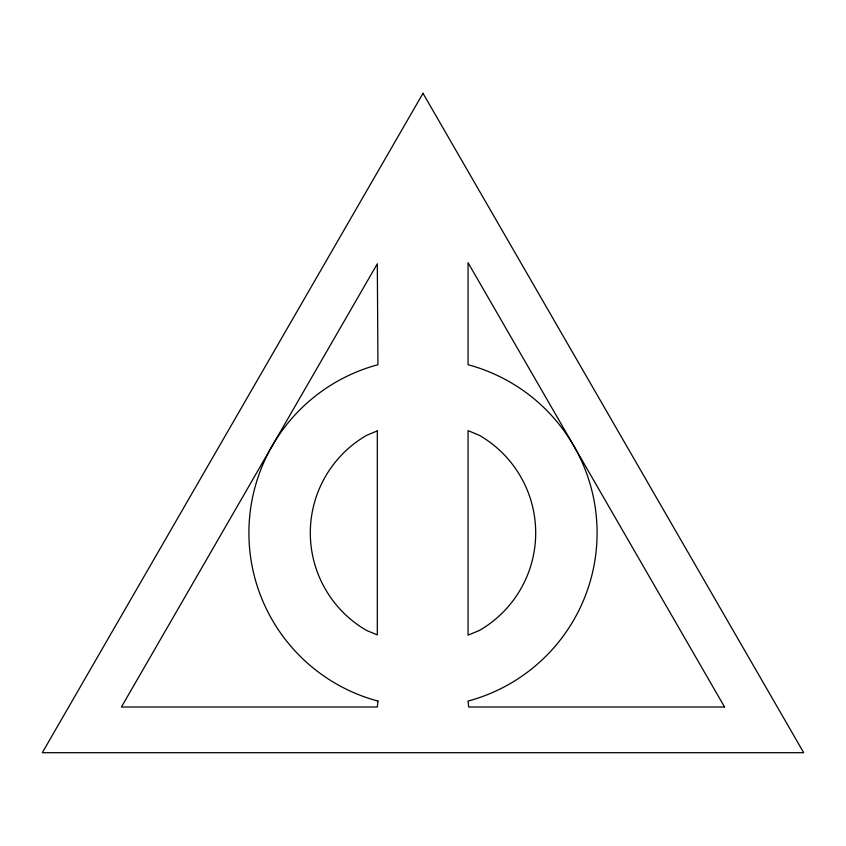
<?xml version="1.0" encoding="UTF-8"?>
<svg xmlns="http://www.w3.org/2000/svg" width="846" height="846" viewBox="0 0 846 846"><rect width="100%" height="100%" fill="white"/><g stroke="black" fill="none" stroke-linecap="round" stroke-linejoin="round"><path stroke-width="1.27" d="M377.94 701.08L377.316 707.013L121.422 707.013L377.316 263.804L377.94 364.721A174.117 174.117 0 0 0 377.94 701.08M423 93.303L42.3 752.697L803.7 752.697L423 93.303M377.316 430.889L366.656 435.309A112.687 112.687 0 0 0 366.656 630.492L377.316 634.902L377.316 430.889M479.344 630.492L468.06 635.156L468.06 430.635L479.344 435.309A112.687 112.687 0 0 1 479.344 630.492M724.578 707.013L468.684 707.013L468.06 701.08A174.117 174.117 0 0 0 468.06 364.721L468.06 262.725L724.578 707.013"/></g></svg>
